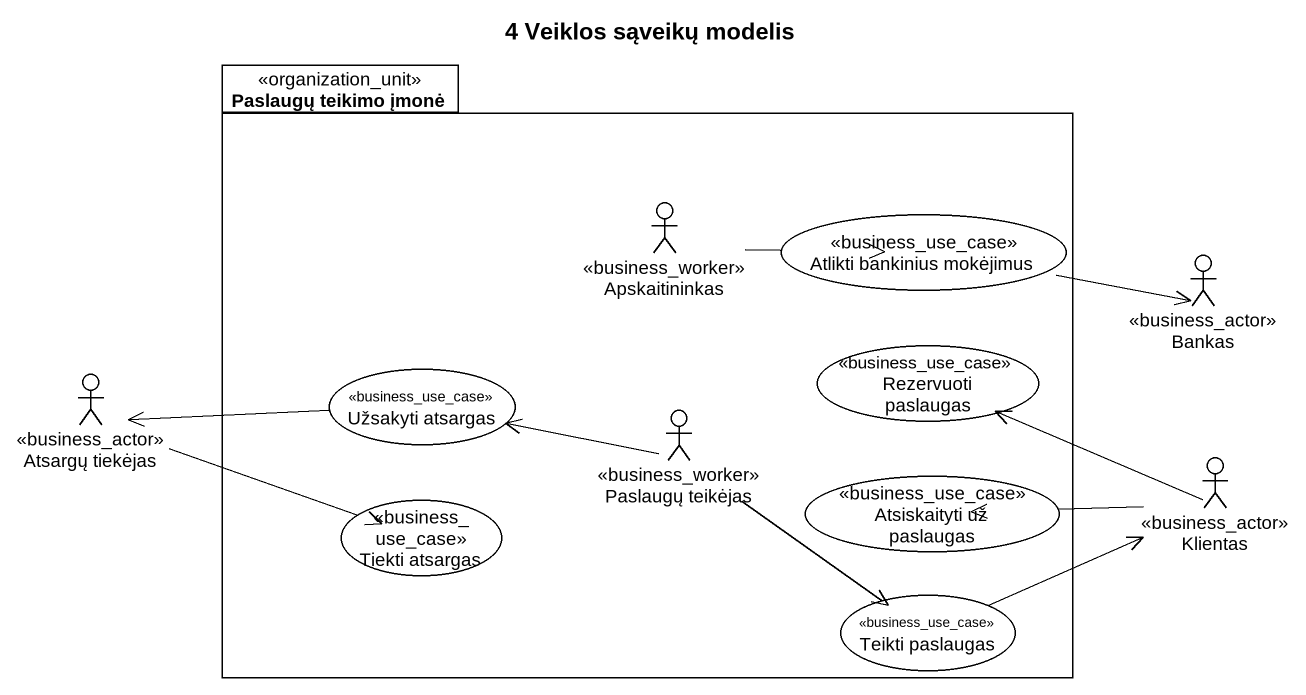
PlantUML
@startuml
title 4 Veiklos sąveikų modelis
package "Paslaugų teikimo įmonė" as Paslaugų_teikimo_įmonė <<organization_unit>> {
  actor Apskaitininkas <<business_worker>>
  usecase "Atlikti bankinius mokėjimus" as Atlikti_bankinius_mokėjimus <<business_use_case>>
  usecase "Užsakyti atsargas" as Užsakyti_atsargas <<business_use_case>>
  usecase "Rezervuoti paslaugas" as Rezervuoti_paslaugas <<business_use_case>>
  actor "Paslaugų teikėjas" as Paslaugų_teikėjas <<business_worker>>
  usecase "Tiekti atsargas" as Tiekti_atsargas <<business_use_case>>
  usecase "Atsiskaityti už paslaugas" as Atsiskaityti_už_paslaugas <<business_use_case>>
  usecase "Teikti paslaugas" as Teikti_paslaugas <<business_use_case>>
}
actor Bankas <<business_actor>>
actor "Atsargų tiekėjas" as Atsargų_tiekėjas <<business_actor>>
actor Klientas <<business_actor>>
Apskaitininkas -right-> Atlikti_bankinius_mokėjimus
Atlikti_bankinius_mokėjimus -right-> Bankas
Atsargų_tiekėjas <-right- Užsakyti_atsargas
Atsargų_tiekėjas -right-> Tiekti_atsargas
Rezervuoti_paslaugas <-right- Klientas
Paslaugų_teikėjas -left-> Užsakyti_atsargas
Paslaugų_teikėjas --> Teikti_paslaugas
Atsiskaityti_už_paslaugas <-right- Klientas
Teikti_paslaugas -right-> Klientas
@enduml
